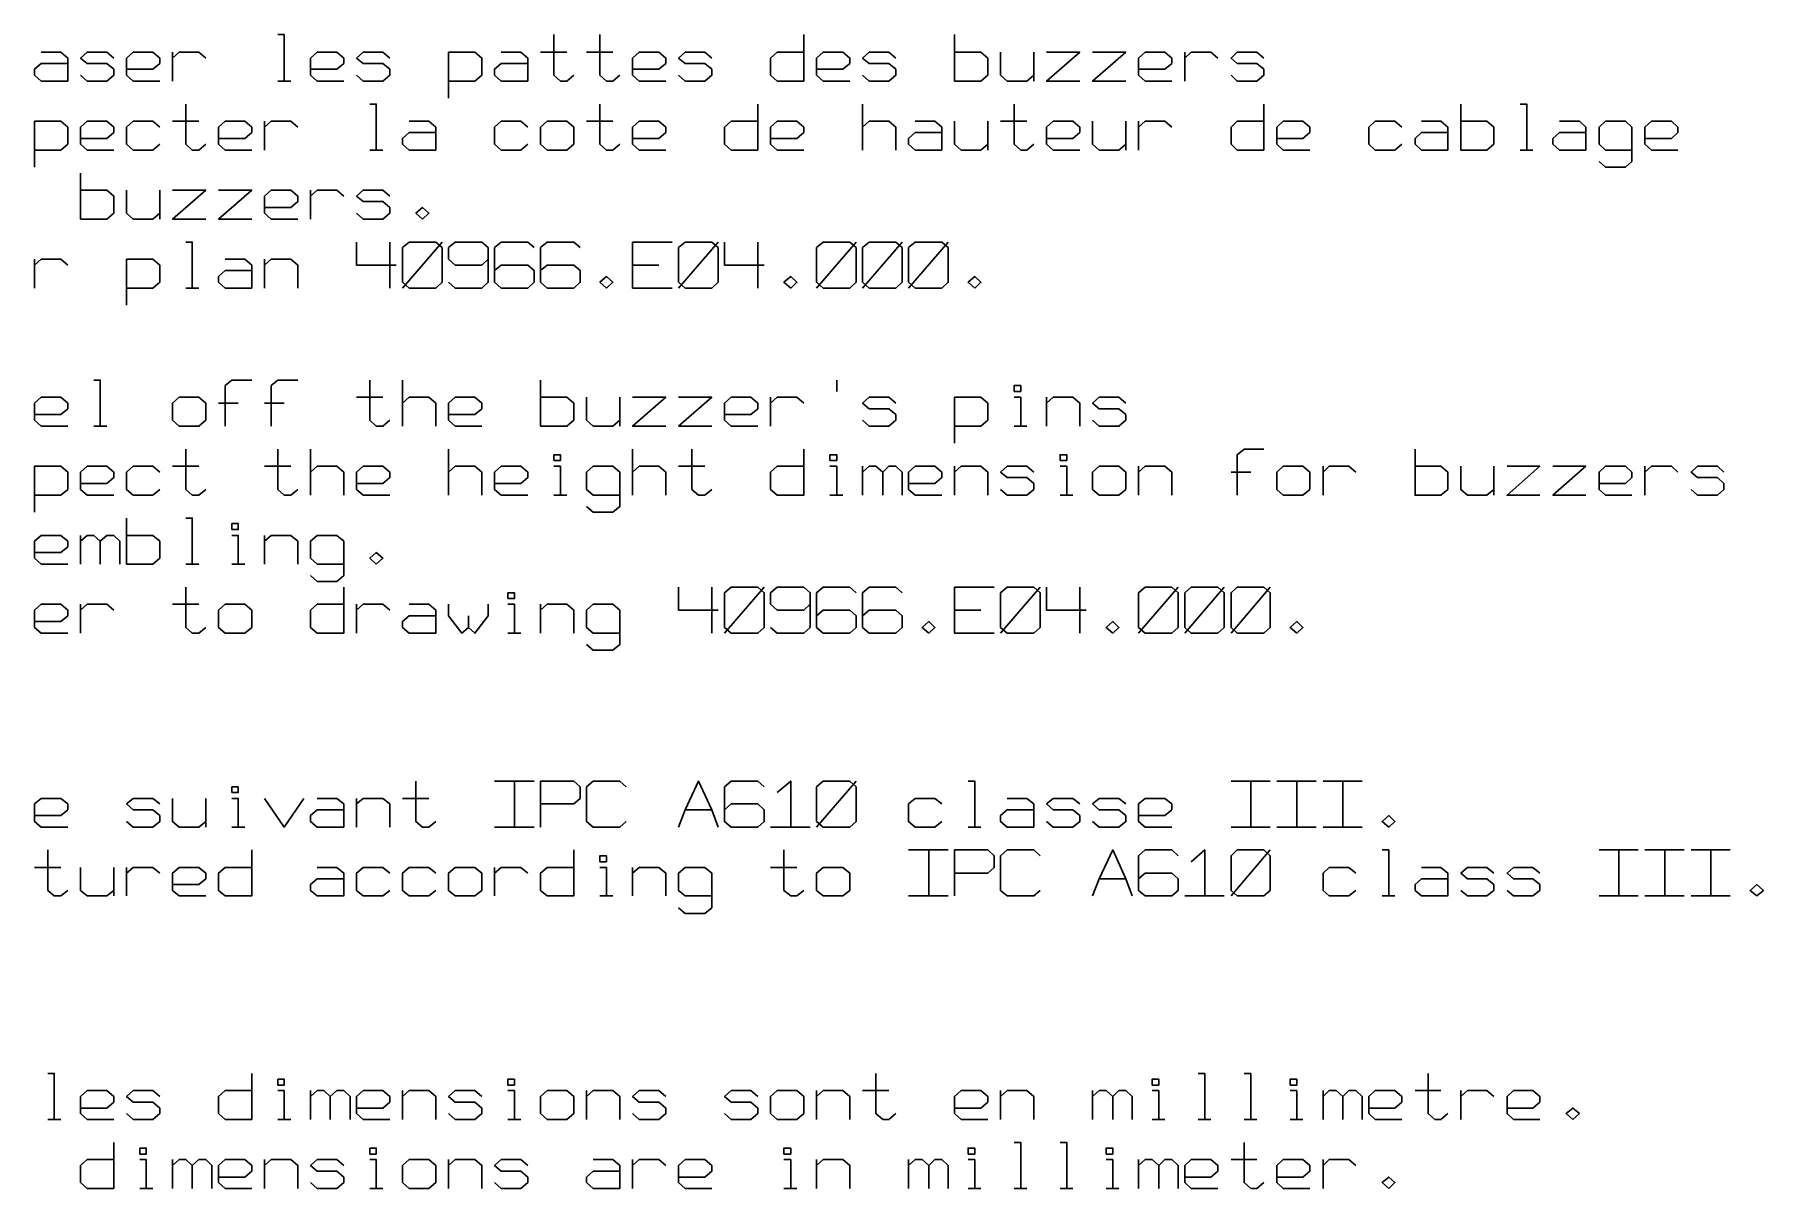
# Model space of a CAD drawing. Header units: millimetres. Extents: x 0 to 1189, y 35 to 806.
# Drawn here: x 776.3 to 879.7, y 454.4 to 523.4 of the extents above; entities that cross this region are included whole.
import ezdxf

# ---------------------------------------------------------------- set-up
doc = ezdxf.new("R2010")
doc.units = ezdxf.units.MM
doc.layers.add('Pen 1', color=7, linetype='Continuous')

msp = doc.modelspace()

# ---------------------------------------------------------------- linework, layer by layer
at = {"layer": 'Pen 1', "color": 7, "lineweight": 30}
for p, q in [((784.6, 520.6), (784.6, 522.33)), ((806.6, 522.33), (808.17, 522.33)), ((809.35, 522.33), (810.92, 522.33)), ((836.08, 520.6), (836.08, 522.33)), ((845.12, 520.6), (845.12, 522.33)), ((790.9, 520.6), (791.67, 520.6)), ((825.85, 516.47), (825.85, 519.22)), ((784.6, 518.2), (786.17, 518.2)), ((790.1, 516.47), (790.1, 518.2)), ((809.35, 518.2), (810.92, 518.2)), ((833.33, 516.47), (833.33, 518.2)), ((834.1, 518.2), (835.67, 518.2)), ((841.58, 516.47), (841.58, 518.2)), ((842.35, 516.47), (842.35, 518.2)), ((796.4, 516.47), (797.17, 516.47)), ((865.15, 516.47), (865.92, 516.47)), ((783.83, 512.35), (783.83, 514.08)), ((792.85, 512.35), (792.85, 514.08)), ((797.58, 510.98), (797.58, 508.23)), ((798.35, 508.23), (800.72, 510.98)), ((814.85, 508.23), (817.22, 510.98)), ((819.58, 510.98), (819.58, 508.23)), ((823.1, 508.23), (825.47, 510.98)), ((825.85, 508.23), (828.22, 510.98)), ((828.6, 508.23), (830.97, 510.98)), ((776.35, 508.23), (776.35, 509.95)), ((790.1, 508.23), (790.1, 509.95)), ((812.1, 509.6), (813.67, 509.6)), ((785.4, 508.23), (786.17, 508.23)), ((798.35, 499.98), (798.35, 502.73)), ((824.3, 502.73), (824.3, 502.05)), ((787.35, 501.35), (788.53, 501.35)), ((790.1, 501.35), (791.28, 501.35)), ((795.6, 501.7), (797.17, 501.7)), ((811.33, 499.98), (811.33, 501.7)), ((820.35, 499.98), (820.35, 501.7)), ((836.85, 499.98), (836.85, 501.7)), ((779.9, 499.98), (780.67, 499.98)), ((834.9, 499.98), (835.67, 499.98)), ((792.85, 495.85), (792.85, 498.6)), ((801.1, 495.85), (801.1, 498.6)), ((812.1, 495.85), (812.1, 498.6)), ((784.6, 497.58), (786.17, 497.58)), ((790.1, 497.58), (791.67, 497.58)), ((814.85, 497.58), (816.42, 497.58)), ((825.85, 495.85), (825.85, 497.58)), ((831.35, 495.85), (831.35, 497.58)), ((842.35, 495.85), (842.35, 497.58)), ((847.88, 497.23), (849.05, 497.23)), ((853.38, 495.85), (853.38, 497.58)), ((863.58, 495.85), (863.58, 497.58)), ((872.62, 495.85), (872.62, 497.58)), ((807.4, 495.85), (808.17, 495.85)), ((823.9, 495.85), (824.67, 495.85)), ((837.65, 495.85), (838.42, 495.85)), ((779.1, 491.73), (779.1, 493.45)), ((790.1, 491.73), (790.1, 493.45)), ((785.4, 491.73), (786.17, 491.73)), ((788.15, 491.73), (788.92, 491.73)), ((816.83, 490.35), (816.83, 487.6)), ((817.6, 487.6), (819.97, 490.35)), ((834.1, 487.6), (836.47, 490.35)), ((838.83, 490.35), (838.83, 487.6)), ((842.35, 487.6), (844.72, 490.35)), ((845.12, 487.6), (847.47, 490.35)), ((847.88, 487.6), (850.22, 490.35)), ((779.1, 487.6), (779.1, 489.33)), ((784.6, 489.33), (786.17, 489.33)), ((795.6, 487.6), (795.6, 489.33)), ((806.6, 487.6), (806.6, 489.33)), ((831.35, 488.98), (832.92, 488.98)), ((802.28, 487.95), (802.28, 488.65)), ((804.65, 487.6), (805.42, 487.6)), ((803.85, 478.77), (806.22, 478.77)), ((805.03, 478.77), (805.03, 476.02)), ((823.1, 476.02), (825.47, 478.77)), ((847.88, 478.77), (850.22, 478.77)), ((849.05, 478.77), (849.05, 476.02)), ((850.62, 478.77), (852.97, 478.77)), ((851.8, 478.77), (851.8, 476.02)), ((853.38, 478.77), (855.72, 478.77)), ((854.55, 478.77), (854.55, 476.02)), ((786.58, 476.02), (786.58, 477.73)), ((795.6, 476.02), (795.6, 477.73)), ((798.35, 477.73), (799.92, 477.73)), ((816.83, 477.05), (815.25, 477.05)), ((788.15, 476.02), (788.92, 476.02)), ((803.85, 476.02), (806.22, 476.02)), ((820.35, 476.02), (822.72, 476.02)), ((832.15, 476.02), (832.92, 476.02)), ((847.88, 476.02), (850.22, 476.02)), ((850.62, 476.02), (852.97, 476.02)), ((853.38, 476.02), (855.72, 476.02)), ((828.6, 474.65), (830.97, 474.65)), ((829.8, 474.65), (829.8, 471.9)), ((847.88, 471.9), (850.22, 474.65)), ((869.88, 474.65), (872.22, 474.65)), ((871.05, 474.65), (871.05, 471.9)), ((872.62, 474.65), (874.97, 474.65)), ((873.8, 474.65), (873.8, 471.9)), ((875.38, 474.65), (877.72, 474.65)), ((876.55, 474.65), (876.55, 471.9)), ((776.35, 473.6), (777.92, 473.6)), ((781.08, 471.9), (781.08, 473.6)), ((781.85, 471.9), (781.85, 473.6)), ((803.85, 471.9), (803.85, 473.6)), ((812.1, 471.9), (812.1, 473.6)), ((820.35, 473.6), (821.92, 473.6)), ((841.58, 472.92), (840, 472.92)), ((810.15, 471.9), (810.92, 471.9)), ((828.6, 471.9), (830.97, 471.9)), ((845.12, 471.9), (847.47, 471.9)), ((856.9, 471.9), (857.67, 471.9)), ((869.88, 471.9), (872.22, 471.9)), ((872.62, 471.9), (874.97, 471.9)), ((875.38, 471.9), (877.72, 471.9)), ((792.85, 458.55), (792.85, 460.27)), ((798.35, 458.55), (798.35, 460.27)), ((809.35, 458.55), (809.35, 460.27)), ((823.1, 458.55), (823.1, 460.27)), ((825.85, 460.27), (827.42, 460.27)), ((834.1, 458.55), (834.1, 460.27)), ((839.6, 458.55), (839.6, 460.27)), ((853.38, 458.55), (853.38, 460.27)), ((858.88, 460.27), (860.42, 460.27)), ((861.62, 458.55), (861.62, 460.27)), ((777.15, 458.55), (777.92, 458.55)), ((790.9, 458.55), (791.67, 458.55)), ((804.65, 458.55), (805.42, 458.55)), ((843.15, 458.55), (843.92, 458.55)), ((845.9, 458.55), (846.67, 458.55)), ((848.65, 458.55), (849.42, 458.55)), ((851.4, 458.55), (852.17, 458.55)), ((784.6, 454.42), (784.6, 456.15)), ((790.1, 454.42), (790.1, 456.15)), ((801.1, 454.42), (801.1, 456.15)), ((812.1, 454.42), (812.1, 456.15)), ((823.1, 454.42), (823.1, 456.15)), ((828.6, 454.42), (828.6, 456.15)), ((842.35, 454.42), (842.35, 456.15)), ((847.88, 456.15), (849.42, 456.15)), ((853.38, 454.42), (853.38, 456.15)), ((782.65, 454.42), (783.42, 454.42)), ((796.4, 454.42), (797.17, 454.42)), ((821.15, 454.42), (821.92, 454.42)), ((832.15, 454.42), (832.92, 454.42)), ((834.9, 454.42), (835.67, 454.42)), ((837.65, 454.42), (838.42, 454.42)), ((840.4, 454.42), (841.17, 454.42))]:
    msp.add_line(p, q, dxfattribs=at)
for points in [[(791.28, 520.6), (791.28, 523.38), (790.9, 523.38)], [(808.58, 520.95), (808.17, 520.6), (807.78, 520.6), (807.4, 520.95), (807.4, 523.38)], [(811.33, 520.95), (810.92, 520.6), (810.53, 520.6), (810.15, 520.95), (810.15, 523.38)], [(822.33, 522.33), (820.75, 522.33), (820.35, 521.97), (820.35, 520.95), (820.75, 520.6), (822.33, 520.6), (822.33, 523.38)], [(831.35, 522.33), (832.92, 522.33), (833.33, 521.97), (833.33, 520.95), (832.92, 520.6), (831.35, 520.6), (831.35, 523.38)], [(776.75, 522.33), (777.92, 522.33), (778.33, 521.97), (778.33, 520.6), (776.75, 520.6), (776.35, 520.95), (776.35, 521.3), (776.75, 521.65), (778.33, 521.65)], [(779.1, 520.95), (779.5, 520.6), (780.67, 520.6), (781.08, 520.95), (781.08, 521.3), (780.67, 521.65), (779.5, 521.65), (779.1, 521.97), (779.5, 522.33), (780.67, 522.33), (781.08, 521.97)], [(781.85, 521.3), (783.42, 521.3), (783.83, 521.65), (783.83, 521.97), (783.42, 522.33), (782.25, 522.33), (781.85, 521.97), (781.85, 520.95), (782.25, 520.6), (783.83, 520.6)], [(784.6, 521.97), (785, 522.33), (786.17, 522.33), (786.58, 521.97)], [(792.85, 521.3), (794.42, 521.3), (794.83, 521.65), (794.83, 521.97), (794.42, 522.33), (793.25, 522.33), (792.85, 521.97), (792.85, 520.95), (793.25, 520.6), (794.83, 520.6)], [(795.6, 520.95), (796, 520.6), (797.17, 520.6), (797.58, 520.95), (797.58, 521.3), (797.17, 521.65), (796, 521.65), (795.6, 521.97), (796, 522.33), (797.17, 522.33), (797.58, 521.97)], [(801.1, 519.58), (801.1, 522.33), (802.67, 522.33), (803.08, 521.97), (803.08, 520.95), (802.67, 520.6), (801.1, 520.6)], [(804.25, 522.33), (805.42, 522.33), (805.83, 521.97), (805.83, 520.6), (804.25, 520.6), (803.85, 520.95), (803.85, 521.3), (804.25, 521.65), (805.83, 521.65)], [(812.1, 521.3), (813.67, 521.3), (814.08, 521.65), (814.08, 521.97), (813.67, 522.33), (812.5, 522.33), (812.1, 521.97), (812.1, 520.95), (812.5, 520.6), (814.08, 520.6)], [(814.85, 520.95), (815.25, 520.6), (816.42, 520.6), (816.83, 520.95), (816.83, 521.3), (816.42, 521.65), (815.25, 521.65), (814.85, 521.97), (815.25, 522.33), (816.42, 522.33), (816.83, 521.97)], [(823.1, 521.3), (824.67, 521.3), (825.08, 521.65), (825.08, 521.97), (824.67, 522.33), (823.5, 522.33), (823.1, 521.97), (823.1, 520.95), (823.5, 520.6), (825.08, 520.6)], [(825.85, 520.95), (826.25, 520.6), (827.42, 520.6), (827.83, 520.95), (827.83, 521.3), (827.42, 521.65), (826.25, 521.65), (825.85, 521.97), (826.25, 522.33), (827.42, 522.33), (827.83, 521.97)], [(834.1, 522.33), (834.1, 520.95), (834.5, 520.6), (835.67, 520.6), (836.08, 520.95)], [(836.85, 522.33), (838.83, 522.33), (836.85, 520.6), (838.83, 520.6)], [(839.6, 522.33), (841.58, 522.33), (839.6, 520.6), (841.58, 520.6)], [(842.35, 521.3), (843.92, 521.3), (844.33, 521.65), (844.33, 521.97), (843.92, 522.33), (842.75, 522.33), (842.35, 521.97), (842.35, 520.95), (842.75, 520.6), (844.33, 520.6)], [(845.12, 521.97), (845.5, 522.33), (846.67, 522.33), (847.08, 521.97)], [(847.88, 520.95), (848.25, 520.6), (849.42, 520.6), (849.83, 520.95), (849.83, 521.3), (849.42, 521.65), (848.25, 521.65), (847.88, 521.97), (848.25, 522.33), (849.42, 522.33), (849.83, 521.97)], [(786.58, 516.83), (786.17, 516.47), (785.78, 516.47), (785.4, 516.83), (785.4, 519.22)], [(796.78, 516.47), (796.78, 519.22), (796.4, 519.22)], [(811.33, 516.83), (810.92, 516.47), (810.53, 516.47), (810.15, 516.83), (810.15, 519.22)], [(819.58, 518.2), (818, 518.2), (817.6, 517.85), (817.6, 516.83), (818, 516.47), (819.58, 516.47), (819.58, 519.22)], [(836.08, 516.83), (835.67, 516.47), (835.3, 516.47), (834.9, 516.83), (834.9, 519.22)], [(849.83, 518.2), (848.25, 518.2), (847.88, 517.85), (847.88, 516.83), (848.25, 516.47), (849.83, 516.47), (849.83, 519.22)], [(861.62, 518.2), (863.17, 518.2), (863.58, 517.85), (863.58, 516.83), (863.17, 516.47), (861.62, 516.47), (861.62, 519.22)], [(865.55, 516.47), (865.55, 519.22), (865.15, 519.22)], [(776.35, 515.45), (776.35, 518.2), (777.92, 518.2), (778.33, 517.85), (778.33, 516.83), (777.92, 516.47), (776.35, 516.47)], [(779.1, 517.17), (780.67, 517.17), (781.08, 517.53), (781.08, 517.85), (780.67, 518.2), (779.5, 518.2), (779.1, 517.85), (779.1, 516.83), (779.5, 516.47), (781.08, 516.47)], [(783.83, 516.83), (783.42, 516.47), (782.25, 516.47), (781.85, 516.83), (781.85, 517.85), (782.25, 518.2), (783.42, 518.2), (783.83, 517.85)], [(787.35, 517.17), (788.92, 517.17), (789.33, 517.53), (789.33, 517.85), (788.92, 518.2), (787.75, 518.2), (787.35, 517.85), (787.35, 516.83), (787.75, 516.47), (789.33, 516.47)], [(790.1, 517.85), (790.5, 518.2), (791.67, 518.2), (792.08, 517.85)], [(798.75, 518.2), (799.92, 518.2), (800.33, 517.85), (800.33, 516.47), (798.75, 516.47), (798.35, 516.83), (798.35, 517.17), (798.75, 517.53), (800.33, 517.53)], [(805.83, 516.83), (805.42, 516.47), (804.25, 516.47), (803.85, 516.83), (803.85, 517.85), (804.25, 518.2), (805.42, 518.2), (805.83, 517.85)], [(806.6, 516.83), (806.6, 517.85), (807, 518.2), (808.17, 518.2), (808.58, 517.85), (808.58, 516.83), (808.17, 516.47), (807, 516.47), (806.6, 516.83)], [(812.1, 517.17), (813.67, 517.17), (814.08, 517.53), (814.08, 517.85), (813.67, 518.2), (812.5, 518.2), (812.1, 517.85), (812.1, 516.83), (812.5, 516.47), (814.08, 516.47)], [(820.35, 517.17), (821.92, 517.17), (822.33, 517.53), (822.33, 517.85), (821.92, 518.2), (820.75, 518.2), (820.35, 517.85), (820.35, 516.83), (820.75, 516.47), (822.33, 516.47)], [(825.85, 517.85), (826.25, 518.2), (827.42, 518.2), (827.83, 517.85), (827.83, 516.47)], [(829, 518.2), (830.17, 518.2), (830.58, 517.85), (830.58, 516.47), (829, 516.47), (828.6, 516.83), (828.6, 517.17), (829, 517.53), (830.58, 517.53)], [(831.35, 518.2), (831.35, 516.83), (831.75, 516.47), (832.92, 516.47), (833.33, 516.83)], [(836.85, 517.17), (838.42, 517.17), (838.83, 517.53), (838.83, 517.85), (838.42, 518.2), (837.25, 518.2), (836.85, 517.85), (836.85, 516.83), (837.25, 516.47), (838.83, 516.47)], [(839.6, 518.2), (839.6, 516.83), (840, 516.47), (841.17, 516.47), (841.58, 516.83)], [(842.35, 517.85), (842.75, 518.2), (843.92, 518.2), (844.33, 517.85)], [(850.62, 517.17), (852.17, 517.17), (852.58, 517.53), (852.58, 517.85), (852.17, 518.2), (851, 518.2), (850.62, 517.85), (850.62, 516.83), (851, 516.47), (852.58, 516.47)], [(858.08, 516.83), (857.67, 516.47), (856.5, 516.47), (856.12, 516.83), (856.12, 517.85), (856.5, 518.2), (857.67, 518.2), (858.08, 517.85)], [(859.25, 518.2), (860.42, 518.2), (860.83, 517.85), (860.83, 516.47), (859.25, 516.47), (858.88, 516.83), (858.88, 517.17), (859.25, 517.53), (860.83, 517.53)], [(867.5, 518.2), (868.7, 518.2), (869.08, 517.85), (869.08, 516.47), (867.5, 516.47), (867.12, 516.83), (867.12, 517.17), (867.5, 517.53), (869.08, 517.53)], [(869.88, 515.8), (870.25, 515.45), (871.45, 515.45), (871.83, 515.8), (871.83, 517.85), (871.45, 518.2), (870.25, 518.2), (869.88, 517.85), (869.88, 516.83), (870.25, 516.47), (871.83, 516.47)], [(872.62, 517.17), (874.2, 517.17), (874.58, 517.53), (874.58, 517.85), (874.2, 518.2), (873, 518.2), (872.62, 517.85), (872.62, 516.83), (873, 516.47), (874.58, 516.47)], [(779.1, 514.08), (780.67, 514.08), (781.08, 513.72), (781.08, 512.7), (780.67, 512.35), (779.1, 512.35), (779.1, 515.1)], [(781.85, 514.08), (781.85, 512.7), (782.25, 512.35), (783.42, 512.35), (783.83, 512.7)], [(784.6, 514.08), (786.58, 514.08), (784.6, 512.35), (786.58, 512.35)], [(787.35, 514.08), (789.33, 514.08), (787.35, 512.35), (789.33, 512.35)], [(790.1, 513.05), (791.67, 513.05), (792.08, 513.4), (792.08, 513.72), (791.67, 514.08), (790.5, 514.08), (790.1, 513.72), (790.1, 512.7), (790.5, 512.35), (792.08, 512.35)], [(792.85, 513.72), (793.25, 514.08), (794.42, 514.08), (794.83, 513.72)], [(795.6, 512.7), (796, 512.35), (797.17, 512.35), (797.58, 512.7), (797.58, 513.05), (797.17, 513.4), (796, 513.4), (795.6, 513.72), (796, 514.08), (797.17, 514.08), (797.58, 513.72)], [(799.53, 512.35), (799.15, 512.7), (799.53, 513.05), (799.92, 512.7), (799.53, 512.35)], [(785.78, 508.23), (785.78, 510.98), (785.4, 510.98)], [(795.6, 510.98), (795.6, 509.6), (797.97, 509.6)], [(798.35, 508.58), (798.35, 510.65), (798.75, 510.98), (800.33, 510.98), (800.72, 510.65), (800.72, 508.58), (800.33, 508.23), (798.75, 508.23), (798.35, 508.58)], [(801.1, 508.58), (801.5, 508.23), (803.08, 508.23), (803.47, 508.58), (803.47, 510.65), (803.08, 510.98), (801.5, 510.98), (801.1, 510.65), (801.1, 509.95), (801.5, 509.6), (803.08, 509.6), (803.47, 509.95)], [(806.22, 510.65), (805.83, 510.98), (804.25, 510.98), (803.85, 510.65), (803.85, 508.58), (804.25, 508.23), (805.83, 508.23), (806.22, 508.58), (806.22, 509.27), (805.83, 509.6), (804.25, 509.6), (803.85, 509.27)], [(808.97, 510.65), (808.58, 510.98), (807, 510.98), (806.6, 510.65), (806.6, 508.58), (807, 508.23), (808.58, 508.23), (808.97, 508.58), (808.97, 509.27), (808.58, 509.6), (807, 509.6), (806.6, 509.27)], [(814.47, 508.23), (812.1, 508.23), (812.1, 510.98), (814.47, 510.98)], [(814.85, 508.58), (814.85, 510.65), (815.25, 510.98), (816.83, 510.98), (817.22, 510.65), (817.22, 508.58), (816.83, 508.23), (815.25, 508.23), (814.85, 508.58)], [(817.6, 510.98), (817.6, 509.6), (819.97, 509.6)], [(823.1, 508.58), (823.1, 510.65), (823.5, 510.98), (825.08, 510.98), (825.47, 510.65), (825.47, 508.58), (825.08, 508.23), (823.5, 508.23), (823.1, 508.58)], [(825.85, 508.58), (825.85, 510.65), (826.25, 510.98), (827.83, 510.98), (828.22, 510.65), (828.22, 508.58), (827.83, 508.23), (826.25, 508.23), (825.85, 508.58)], [(828.6, 508.58), (828.6, 510.65), (829, 510.98), (830.58, 510.98), (830.97, 510.65), (830.97, 508.58), (830.58, 508.23), (829, 508.23), (828.6, 508.58)], [(776.35, 509.6), (776.75, 509.95), (777.92, 509.95), (778.33, 509.6)], [(781.85, 507.2), (781.85, 509.95), (783.42, 509.95), (783.83, 509.6), (783.83, 508.58), (783.42, 508.23), (781.85, 508.23)], [(787.75, 509.95), (788.92, 509.95), (789.33, 509.6), (789.33, 508.23), (787.75, 508.23), (787.35, 508.58), (787.35, 508.92), (787.75, 509.27), (789.33, 509.27)], [(790.1, 509.6), (790.5, 509.95), (791.67, 509.95), (792.08, 509.6), (792.08, 508.23)], [(810.53, 508.23), (810.15, 508.58), (810.53, 508.92), (810.92, 508.58), (810.53, 508.23)], [(821.55, 508.23), (821.15, 508.58), (821.55, 508.92), (821.92, 508.58), (821.55, 508.23)], [(832.55, 508.23), (832.15, 508.58), (832.55, 508.92), (832.92, 508.58), (832.55, 508.23)], [(780.28, 499.98), (780.28, 502.73), (779.9, 502.73)], [(787.75, 499.98), (787.75, 502.4), (788.15, 502.73), (789.33, 502.73)], [(790.5, 499.98), (790.5, 502.4), (790.9, 502.73), (792.08, 502.73)], [(797.58, 500.33), (797.17, 499.98), (796.78, 499.98), (796.4, 500.33), (796.4, 502.73)], [(806.6, 501.7), (808.17, 501.7), (808.58, 501.35), (808.58, 500.33), (808.17, 499.98), (806.6, 499.98), (806.6, 502.73)], [(834.9, 502.05), (834.9, 502.4), (835.3, 502.4), (835.3, 502.05), (834.9, 502.05)], [(776.35, 500.67), (777.92, 500.67), (778.33, 501.02), (778.33, 501.35), (777.92, 501.7), (776.75, 501.7), (776.35, 501.35), (776.35, 500.33), (776.75, 499.98), (778.33, 499.98)], [(784.6, 500.33), (784.6, 501.35), (785, 501.7), (786.17, 501.7), (786.58, 501.35), (786.58, 500.33), (786.17, 499.98), (785, 499.98), (784.6, 500.33)], [(798.35, 501.35), (798.75, 501.7), (799.92, 501.7), (800.33, 501.35), (800.33, 499.98)], [(801.1, 500.67), (802.67, 500.67), (803.08, 501.02), (803.08, 501.35), (802.67, 501.7), (801.5, 501.7), (801.1, 501.35), (801.1, 500.33), (801.5, 499.98), (803.08, 499.98)], [(809.35, 501.7), (809.35, 500.33), (809.75, 499.98), (810.92, 499.98), (811.33, 500.33)], [(812.1, 501.7), (814.08, 501.7), (812.1, 499.98), (814.08, 499.98)], [(814.85, 501.7), (816.83, 501.7), (814.85, 499.98), (816.83, 499.98)], [(817.6, 500.67), (819.17, 500.67), (819.58, 501.02), (819.58, 501.35), (819.17, 501.7), (818, 501.7), (817.6, 501.35), (817.6, 500.33), (818, 499.98), (819.58, 499.98)], [(820.35, 501.35), (820.75, 501.7), (821.92, 501.7), (822.33, 501.35)], [(825.85, 500.33), (826.25, 499.98), (827.42, 499.98), (827.83, 500.33), (827.83, 500.67), (827.42, 501.02), (826.25, 501.02), (825.85, 501.35), (826.25, 501.7), (827.42, 501.7), (827.83, 501.35)], [(831.35, 498.95), (831.35, 501.7), (832.92, 501.7), (833.33, 501.35), (833.33, 500.33), (832.92, 499.98), (831.35, 499.98)], [(835.3, 499.98), (835.3, 501.7), (834.9, 501.7)], [(836.85, 501.35), (837.25, 501.7), (838.42, 501.7), (838.83, 501.35), (838.83, 499.98)], [(839.6, 500.33), (840, 499.98), (841.17, 499.98), (841.58, 500.33), (841.58, 500.67), (841.17, 501.02), (840, 501.02), (839.6, 501.35), (840, 501.7), (841.17, 501.7), (841.58, 501.35)], [(786.58, 496.2), (786.17, 495.85), (785.78, 495.85), (785.4, 496.2), (785.4, 498.6)], [(792.08, 496.2), (791.67, 495.85), (791.28, 495.85), (790.9, 496.2), (790.9, 498.6)], [(807.4, 497.92), (807.4, 498.27), (807.78, 498.27), (807.78, 497.92), (807.4, 497.92)], [(816.83, 496.2), (816.42, 495.85), (816.03, 495.85), (815.65, 496.2), (815.65, 498.6)], [(822.33, 497.58), (820.75, 497.58), (820.35, 497.23), (820.35, 496.2), (820.75, 495.85), (822.33, 495.85), (822.33, 498.6)], [(823.9, 497.92), (823.9, 498.27), (824.3, 498.27), (824.3, 497.92), (823.9, 497.92)], [(837.65, 497.92), (837.65, 498.27), (838.05, 498.27), (838.05, 497.92), (837.65, 497.92)], [(848.25, 495.85), (848.25, 498.27), (848.65, 498.6), (849.83, 498.6)], [(858.88, 497.58), (860.42, 497.58), (860.83, 497.23), (860.83, 496.2), (860.42, 495.85), (858.88, 495.85), (858.88, 498.6)], [(776.35, 494.83), (776.35, 497.58), (777.92, 497.58), (778.33, 497.23), (778.33, 496.2), (777.92, 495.85), (776.35, 495.85)], [(779.1, 496.55), (780.67, 496.55), (781.08, 496.9), (781.08, 497.23), (780.67, 497.58), (779.5, 497.58), (779.1, 497.23), (779.1, 496.2), (779.5, 495.85), (781.08, 495.85)], [(783.83, 496.2), (783.42, 495.85), (782.25, 495.85), (781.85, 496.2), (781.85, 497.23), (782.25, 497.58), (783.42, 497.58), (783.83, 497.23)], [(792.85, 497.23), (793.25, 497.58), (794.42, 497.58), (794.83, 497.23), (794.83, 495.85)], [(795.6, 496.55), (797.17, 496.55), (797.58, 496.9), (797.58, 497.23), (797.17, 497.58), (796, 497.58), (795.6, 497.23), (795.6, 496.2), (796, 495.85), (797.58, 495.85)], [(801.1, 497.23), (801.5, 497.58), (802.67, 497.58), (803.08, 497.23), (803.08, 495.85)], [(803.85, 496.55), (805.42, 496.55), (805.83, 496.9), (805.83, 497.23), (805.42, 497.58), (804.25, 497.58), (803.85, 497.23), (803.85, 496.2), (804.25, 495.85), (805.83, 495.85)], [(807.78, 495.85), (807.78, 497.58), (807.4, 497.58)], [(809.35, 495.17), (809.75, 494.83), (810.92, 494.83), (811.33, 495.17), (811.33, 497.23), (810.92, 497.58), (809.75, 497.58), (809.35, 497.23), (809.35, 496.2), (809.75, 495.85), (811.33, 495.85)], [(812.1, 497.23), (812.5, 497.58), (813.67, 497.58), (814.08, 497.23), (814.08, 495.85)], [(824.3, 495.85), (824.3, 497.58), (823.9, 497.58)], [(825.85, 497.23), (826.25, 497.58), (826.65, 497.58), (827.05, 497.23), (827.05, 495.85)], [(827.05, 497.23), (827.42, 497.58), (827.83, 497.58), (828.22, 497.23), (828.22, 495.85)], [(828.6, 496.55), (830.17, 496.55), (830.58, 496.9), (830.58, 497.23), (830.17, 497.58), (829, 497.58), (828.6, 497.23), (828.6, 496.2), (829, 495.85), (830.58, 495.85)], [(831.35, 497.23), (831.75, 497.58), (832.92, 497.58), (833.33, 497.23), (833.33, 495.85)], [(834.1, 496.2), (834.5, 495.85), (835.67, 495.85), (836.08, 496.2), (836.08, 496.55), (835.67, 496.9), (834.5, 496.9), (834.1, 497.23), (834.5, 497.58), (835.67, 497.58), (836.08, 497.23)], [(838.05, 495.85), (838.05, 497.58), (837.65, 497.58)], [(839.6, 496.2), (839.6, 497.23), (840, 497.58), (841.17, 497.58), (841.58, 497.23), (841.58, 496.2), (841.17, 495.85), (840, 495.85), (839.6, 496.2)], [(842.35, 497.23), (842.75, 497.58), (843.92, 497.58), (844.33, 497.23), (844.33, 495.85)], [(850.62, 496.2), (850.62, 497.23), (851, 497.58), (852.17, 497.58), (852.58, 497.23), (852.58, 496.2), (852.17, 495.85), (851, 495.85), (850.62, 496.2)], [(853.38, 497.23), (853.75, 497.58), (854.92, 497.58), (855.33, 497.23)], [(861.62, 497.58), (861.62, 496.2), (862, 495.85), (863.17, 495.85), (863.58, 496.2)], [(864.38, 497.58), (866.33, 497.58), (864.38, 495.85), (866.33, 495.85)], [(867.12, 497.58), (869.08, 497.58), (867.12, 495.85), (869.08, 495.85)], [(869.88, 496.55), (871.45, 496.55), (871.83, 496.9), (871.83, 497.23), (871.45, 497.58), (870.25, 497.58), (869.88, 497.23), (869.88, 496.2), (870.25, 495.85), (871.83, 495.85)], [(872.62, 497.23), (873, 497.58), (874.2, 497.58), (874.58, 497.23)], [(875.38, 496.2), (875.75, 495.85), (876.95, 495.85), (877.33, 496.2), (877.33, 496.55), (876.95, 496.9), (875.75, 496.9), (875.38, 497.23), (875.75, 497.58), (876.95, 497.58), (877.33, 497.23)], [(781.85, 493.45), (783.42, 493.45), (783.83, 493.1), (783.83, 492.08), (783.42, 491.73), (781.85, 491.73), (781.85, 494.48)], [(785.78, 491.73), (785.78, 494.48), (785.4, 494.48)], [(788.15, 493.8), (788.15, 494.15), (788.53, 494.15), (788.53, 493.8), (788.15, 493.8)], [(776.35, 492.42), (777.92, 492.42), (778.33, 492.77), (778.33, 493.1), (777.92, 493.45), (776.75, 493.45), (776.35, 493.1), (776.35, 492.08), (776.75, 491.73), (778.33, 491.73)], [(779.1, 493.1), (779.5, 493.45), (779.9, 493.45), (780.28, 493.1), (780.28, 491.73)], [(780.28, 493.1), (780.67, 493.45), (781.08, 493.45), (781.45, 493.1), (781.45, 491.73)], [(788.53, 491.73), (788.53, 493.45), (788.15, 493.45)], [(790.1, 493.1), (790.5, 493.45), (791.67, 493.45), (792.08, 493.1), (792.08, 491.73)], [(792.85, 491.05), (793.25, 490.7), (794.42, 490.7), (794.83, 491.05), (794.83, 493.1), (794.42, 493.45), (793.25, 493.45), (792.85, 493.1), (792.85, 492.08), (793.25, 491.73), (794.83, 491.73)], [(796.78, 491.73), (796.4, 492.08), (796.78, 492.42), (797.17, 492.08), (796.78, 491.73)], [(786.58, 487.95), (786.17, 487.6), (785.78, 487.6), (785.4, 487.95), (785.4, 490.35)], [(794.83, 489.33), (793.25, 489.33), (792.85, 488.98), (792.85, 487.95), (793.25, 487.6), (794.83, 487.6), (794.83, 490.35)], [(804.65, 489.67), (804.65, 490.02), (805.03, 490.02), (805.03, 489.67), (804.65, 489.67)], [(814.85, 490.35), (814.85, 488.98), (817.22, 488.98)], [(817.6, 487.95), (817.6, 490.02), (818, 490.35), (819.58, 490.35), (819.97, 490.02), (819.97, 487.95), (819.58, 487.6), (818, 487.6), (817.6, 487.95)], [(820.35, 487.95), (820.75, 487.6), (822.33, 487.6), (822.72, 487.95), (822.72, 490.02), (822.33, 490.35), (820.75, 490.35), (820.35, 490.02), (820.35, 489.33), (820.75, 488.98), (822.33, 488.98), (822.72, 489.33)], [(825.47, 490.02), (825.08, 490.35), (823.5, 490.35), (823.1, 490.02), (823.1, 487.95), (823.5, 487.6), (825.08, 487.6), (825.47, 487.95), (825.47, 488.65), (825.08, 488.98), (823.5, 488.98), (823.1, 488.65)], [(828.22, 490.02), (827.83, 490.35), (826.25, 490.35), (825.85, 490.02), (825.85, 487.95), (826.25, 487.6), (827.83, 487.6), (828.22, 487.95), (828.22, 488.65), (827.83, 488.98), (826.25, 488.98), (825.85, 488.65)], [(833.72, 487.6), (831.35, 487.6), (831.35, 490.35), (833.72, 490.35)], [(834.1, 487.95), (834.1, 490.02), (834.5, 490.35), (836.08, 490.35), (836.47, 490.02), (836.47, 487.95), (836.08, 487.6), (834.5, 487.6), (834.1, 487.95)], [(836.85, 490.35), (836.85, 488.98), (839.22, 488.98)], [(842.35, 487.95), (842.35, 490.02), (842.75, 490.35), (844.33, 490.35), (844.72, 490.02), (844.72, 487.95), (844.33, 487.6), (842.75, 487.6), (842.35, 487.95)], [(845.12, 487.95), (845.12, 490.02), (845.5, 490.35), (847.08, 490.35), (847.47, 490.02), (847.47, 487.95), (847.08, 487.6), (845.5, 487.6), (845.12, 487.95)], [(847.88, 487.95), (847.88, 490.02), (848.25, 490.35), (849.83, 490.35), (850.22, 490.02), (850.22, 487.95), (849.83, 487.6), (848.25, 487.6), (847.88, 487.95)], [(776.35, 488.3), (777.92, 488.3), (778.33, 488.65), (778.33, 488.98), (777.92, 489.33), (776.75, 489.33), (776.35, 488.98), (776.35, 487.95), (776.75, 487.6), (778.33, 487.6)], [(779.1, 488.98), (779.5, 489.33), (780.67, 489.33), (781.08, 488.98)], [(787.35, 487.95), (787.35, 488.98), (787.75, 489.33), (788.92, 489.33), (789.33, 488.98), (789.33, 487.95), (788.92, 487.6), (787.75, 487.6), (787.35, 487.95)], [(795.6, 488.98), (796, 489.33), (797.17, 489.33), (797.58, 488.98)], [(798.75, 489.33), (799.92, 489.33), (800.33, 488.98), (800.33, 487.6), (798.75, 487.6), (798.35, 487.95), (798.35, 488.3), (798.75, 488.65), (800.33, 488.65)], [(801.1, 489.33), (801.1, 488.65), (801.9, 487.6), (802.28, 487.95), (802.67, 487.6), (803.47, 488.65), (803.47, 489.33)], [(805.03, 487.6), (805.03, 489.33), (804.65, 489.33)], [(806.6, 488.98), (807, 489.33), (808.17, 489.33), (808.58, 488.98), (808.58, 487.6)], [(809.35, 486.92), (809.75, 486.58), (810.92, 486.58), (811.33, 486.92), (811.33, 488.98), (810.92, 489.33), (809.75, 489.33), (809.35, 488.98), (809.35, 487.95), (809.75, 487.6), (811.33, 487.6)], [(829.8, 487.6), (829.4, 487.95), (829.8, 488.3), (830.17, 487.95), (829.8, 487.6)], [(840.8, 487.6), (840.4, 487.95), (840.8, 488.3), (841.17, 487.95), (840.8, 487.6)], [(851.8, 487.6), (851.4, 487.95), (851.8, 488.3), (852.17, 487.95), (851.8, 487.6)], [(800.33, 476.35), (799.92, 476.02), (799.53, 476.02), (799.15, 476.35), (799.15, 478.77)], [(806.6, 476.02), (806.6, 478.77), (808.58, 478.77), (808.97, 478.42), (808.97, 477.73), (808.58, 477.4), (806.6, 477.4)], [(811.72, 476.35), (811.33, 476.02), (809.75, 476.02), (809.35, 476.35), (809.35, 478.42), (809.75, 478.77), (811.33, 478.77), (811.72, 478.42)], [(814.85, 476.02), (815.25, 477.05), (816.03, 478.77), (816.83, 477.05), (817.22, 476.02)], [(819.97, 478.42), (819.58, 478.77), (818, 478.77), (817.6, 478.42), (817.6, 476.35), (818, 476.02), (819.58, 476.02), (819.97, 476.35), (819.97, 477.05), (819.58, 477.4), (818, 477.4), (817.6, 477.05)], [(821.55, 476.02), (821.55, 478.77), (820.75, 478.08)], [(823.1, 476.35), (823.1, 478.42), (823.5, 478.77), (825.08, 478.77), (825.47, 478.42), (825.47, 476.35), (825.08, 476.02), (823.5, 476.02), (823.1, 476.35)], [(832.55, 476.02), (832.55, 478.77), (832.15, 478.77)], [(776.35, 476.7), (777.92, 476.7), (778.33, 477.05), (778.33, 477.4), (777.92, 477.73), (776.75, 477.73), (776.35, 477.4), (776.35, 476.35), (776.75, 476.02), (778.33, 476.02)], [(781.85, 476.35), (782.25, 476.02), (783.42, 476.02), (783.83, 476.35), (783.83, 476.7), (783.42, 477.05), (782.25, 477.05), (781.85, 477.4), (782.25, 477.73), (783.42, 477.73), (783.83, 477.4)], [(784.6, 477.73), (784.6, 476.35), (785, 476.02), (786.17, 476.02), (786.58, 476.35)], [(788.15, 478.08), (788.15, 478.42), (788.53, 478.42), (788.53, 478.08), (788.15, 478.08)], [(788.53, 476.02), (788.53, 477.73), (788.15, 477.73)], [(790.1, 477.73), (791.28, 476.02), (792.45, 477.73)], [(793.25, 477.73), (794.42, 477.73), (794.83, 477.4), (794.83, 476.02), (793.25, 476.02), (792.85, 476.35), (792.85, 476.7), (793.25, 477.05), (794.83, 477.05)], [(795.6, 477.4), (796, 477.73), (797.17, 477.73), (797.58, 477.4), (797.58, 476.02)], [(830.58, 476.35), (830.17, 476.02), (829, 476.02), (828.6, 476.35), (828.6, 477.4), (829, 477.73), (830.17, 477.73), (830.58, 477.4)], [(834.5, 477.73), (835.67, 477.73), (836.08, 477.4), (836.08, 476.02), (834.5, 476.02), (834.1, 476.35), (834.1, 476.7), (834.5, 477.05), (836.08, 477.05)], [(836.85, 476.35), (837.25, 476.02), (838.42, 476.02), (838.83, 476.35), (838.83, 476.7), (838.42, 477.05), (837.25, 477.05), (836.85, 477.4), (837.25, 477.73), (838.42, 477.73), (838.83, 477.4)], [(839.6, 476.35), (840, 476.02), (841.17, 476.02), (841.58, 476.35), (841.58, 476.7), (841.17, 477.05), (840, 477.05), (839.6, 477.4), (840, 477.73), (841.17, 477.73), (841.58, 477.4)], [(842.35, 476.7), (843.92, 476.7), (844.33, 477.05), (844.33, 477.4), (843.92, 477.73), (842.75, 477.73), (842.35, 477.4), (842.35, 476.35), (842.75, 476.02), (844.33, 476.02)], [(857.3, 476.02), (856.9, 476.35), (857.3, 476.7), (857.67, 476.35), (857.3, 476.02)], [(778.33, 472.23), (777.92, 471.9), (777.53, 471.9), (777.15, 472.23), (777.15, 474.65)], [(789.33, 473.6), (787.75, 473.6), (787.35, 473.27), (787.35, 472.23), (787.75, 471.9), (789.33, 471.9), (789.33, 474.65)], [(808.58, 473.6), (807, 473.6), (806.6, 473.27), (806.6, 472.23), (807, 471.9), (808.58, 471.9), (808.58, 474.65)], [(822.33, 472.23), (821.92, 471.9), (821.55, 471.9), (821.15, 472.23), (821.15, 474.65)], [(831.35, 471.9), (831.35, 474.65), (833.33, 474.65), (833.72, 474.3), (833.72, 473.6), (833.33, 473.27), (831.35, 473.27)], [(836.47, 472.23), (836.08, 471.9), (834.5, 471.9), (834.1, 472.23), (834.1, 474.3), (834.5, 474.65), (836.08, 474.65), (836.47, 474.3)], [(839.6, 471.9), (840, 472.92), (840.8, 474.65), (841.58, 472.92), (841.97, 471.9)], [(844.72, 474.3), (844.33, 474.65), (842.75, 474.65), (842.35, 474.3), (842.35, 472.23), (842.75, 471.9), (844.33, 471.9), (844.72, 472.23), (844.72, 472.92), (844.33, 473.27), (842.75, 473.27), (842.35, 472.92)], [(846.3, 471.9), (846.3, 474.65), (845.5, 473.95)], [(847.88, 472.23), (847.88, 474.3), (848.25, 474.65), (849.83, 474.65), (850.22, 474.3), (850.22, 472.23), (849.83, 471.9), (848.25, 471.9), (847.88, 472.23)], [(857.3, 471.9), (857.3, 474.65), (856.9, 474.65)], [(779.1, 473.6), (779.1, 472.23), (779.5, 471.9), (780.67, 471.9), (781.08, 472.23)], [(781.85, 473.27), (782.25, 473.6), (783.42, 473.6), (783.83, 473.27)], [(784.6, 472.58), (786.17, 472.58), (786.58, 472.92), (786.58, 473.27), (786.17, 473.6), (785, 473.6), (784.6, 473.27), (784.6, 472.23), (785, 471.9), (786.58, 471.9)], [(793.25, 473.6), (794.42, 473.6), (794.83, 473.27), (794.83, 471.9), (793.25, 471.9), (792.85, 472.23), (792.85, 472.58), (793.25, 472.92), (794.83, 472.92)], [(797.58, 472.23), (797.17, 471.9), (796, 471.9), (795.6, 472.23), (795.6, 473.27), (796, 473.6), (797.17, 473.6), (797.58, 473.27)], [(800.33, 472.23), (799.92, 471.9), (798.75, 471.9), (798.35, 472.23), (798.35, 473.27), (798.75, 473.6), (799.92, 473.6), (800.33, 473.27)], [(801.1, 472.23), (801.1, 473.27), (801.5, 473.6), (802.67, 473.6), (803.08, 473.27), (803.08, 472.23), (802.67, 471.9), (801.5, 471.9), (801.1, 472.23)], [(803.85, 473.27), (804.25, 473.6), (805.42, 473.6), (805.83, 473.27)], [(810.15, 473.95), (810.15, 474.3), (810.53, 474.3), (810.53, 473.95), (810.15, 473.95)], [(810.53, 471.9), (810.53, 473.6), (810.15, 473.6)], [(812.1, 473.27), (812.5, 473.6), (813.67, 473.6), (814.08, 473.27), (814.08, 471.9)], [(814.85, 471.2), (815.25, 470.85), (816.42, 470.85), (816.83, 471.2), (816.83, 473.27), (816.42, 473.6), (815.25, 473.6), (814.85, 473.27), (814.85, 472.23), (815.25, 471.9), (816.83, 471.9)], [(823.1, 472.23), (823.1, 473.27), (823.5, 473.6), (824.67, 473.6), (825.08, 473.27), (825.08, 472.23), (824.67, 471.9), (823.5, 471.9), (823.1, 472.23)], [(855.33, 472.23), (854.92, 471.9), (853.75, 471.9), (853.38, 472.23), (853.38, 473.27), (853.75, 473.6), (854.92, 473.6), (855.33, 473.27)], [(859.25, 473.6), (860.42, 473.6), (860.83, 473.27), (860.83, 471.9), (859.25, 471.9), (858.88, 472.23), (858.88, 472.58), (859.25, 472.92), (860.83, 472.92)], [(861.62, 472.23), (862, 471.9), (863.17, 471.9), (863.58, 472.23), (863.58, 472.58), (863.17, 472.92), (862, 472.92), (861.62, 473.27), (862, 473.6), (863.17, 473.6), (863.58, 473.27)], [(864.38, 472.23), (864.75, 471.9), (865.92, 471.9), (866.33, 472.23), (866.33, 472.58), (865.92, 472.92), (864.75, 472.92), (864.38, 473.27), (864.75, 473.6), (865.92, 473.6), (866.33, 473.27)], [(879.3, 471.9), (878.9, 472.23), (879.3, 472.58), (879.7, 472.23), (879.3, 471.9)], [(777.53, 458.55), (777.53, 461.3), (777.15, 461.3)], [(789.33, 460.27), (787.75, 460.27), (787.35, 459.92), (787.35, 458.9), (787.75, 458.55), (789.33, 458.55), (789.33, 461.3)], [(790.9, 460.6), (790.9, 460.95), (791.28, 460.95), (791.28, 460.6), (790.9, 460.6)], [(804.65, 460.6), (804.65, 460.95), (805.03, 460.95), (805.03, 460.6), (804.65, 460.6)], [(827.83, 458.9), (827.42, 458.55), (827.05, 458.55), (826.65, 458.9), (826.65, 461.3)], [(843.15, 460.6), (843.15, 460.95), (843.55, 460.95), (843.55, 460.6), (843.15, 460.6)], [(846.3, 458.55), (846.3, 461.3), (845.9, 461.3)], [(849.05, 458.55), (849.05, 461.3), (848.65, 461.3)], [(851.4, 460.6), (851.4, 460.95), (851.8, 460.95), (851.8, 460.6), (851.4, 460.6)], [(860.83, 458.9), (860.42, 458.55), (860.05, 458.55), (859.65, 458.9), (859.65, 461.3)], [(779.1, 459.23), (780.67, 459.23), (781.08, 459.58), (781.08, 459.92), (780.67, 460.27), (779.5, 460.27), (779.1, 459.92), (779.1, 458.9), (779.5, 458.55), (781.08, 458.55)], [(781.85, 458.9), (782.25, 458.55), (783.42, 458.55), (783.83, 458.9), (783.83, 459.23), (783.42, 459.58), (782.25, 459.58), (781.85, 459.92), (782.25, 460.27), (783.42, 460.27), (783.83, 459.92)], [(791.28, 458.55), (791.28, 460.27), (790.9, 460.27)], [(792.85, 459.92), (793.25, 460.27), (793.65, 460.27), (794.03, 459.92), (794.03, 458.55)], [(794.03, 459.92), (794.42, 460.27), (794.83, 460.27), (795.22, 459.92), (795.22, 458.55)], [(795.6, 459.23), (797.17, 459.23), (797.58, 459.58), (797.58, 459.92), (797.17, 460.27), (796, 460.27), (795.6, 459.92), (795.6, 458.9), (796, 458.55), (797.58, 458.55)], [(798.35, 459.92), (798.75, 460.27), (799.92, 460.27), (800.33, 459.92), (800.33, 458.55)], [(801.1, 458.9), (801.5, 458.55), (802.67, 458.55), (803.08, 458.9), (803.08, 459.23), (802.67, 459.58), (801.5, 459.58), (801.1, 459.92), (801.5, 460.27), (802.67, 460.27), (803.08, 459.92)], [(805.03, 458.55), (805.03, 460.27), (804.65, 460.27)], [(806.6, 458.9), (806.6, 459.92), (807, 460.27), (808.17, 460.27), (808.58, 459.92), (808.58, 458.9), (808.17, 458.55), (807, 458.55), (806.6, 458.9)], [(809.35, 459.92), (809.75, 460.27), (810.92, 460.27), (811.33, 459.92), (811.33, 458.55)], [(812.1, 458.9), (812.5, 458.55), (813.67, 458.55), (814.08, 458.9), (814.08, 459.23), (813.67, 459.58), (812.5, 459.58), (812.1, 459.92), (812.5, 460.27), (813.67, 460.27), (814.08, 459.92)], [(817.6, 458.9), (818, 458.55), (819.17, 458.55), (819.58, 458.9), (819.58, 459.23), (819.17, 459.58), (818, 459.58), (817.6, 459.92), (818, 460.27), (819.17, 460.27), (819.58, 459.92)], [(820.35, 458.9), (820.35, 459.92), (820.75, 460.27), (821.92, 460.27), (822.33, 459.92), (822.33, 458.9), (821.92, 458.55), (820.75, 458.55), (820.35, 458.9)], [(823.1, 459.92), (823.5, 460.27), (824.67, 460.27), (825.08, 459.92), (825.08, 458.55)], [(831.35, 459.23), (832.92, 459.23), (833.33, 459.58), (833.33, 459.92), (832.92, 460.27), (831.75, 460.27), (831.35, 459.92), (831.35, 458.9), (831.75, 458.55), (833.33, 458.55)], [(834.1, 459.92), (834.5, 460.27), (835.67, 460.27), (836.08, 459.92), (836.08, 458.55)], [(839.6, 459.92), (840, 460.27), (840.4, 460.27), (840.8, 459.92), (840.8, 458.55)], [(840.8, 459.92), (841.17, 460.27), (841.58, 460.27), (841.97, 459.92), (841.97, 458.55)], [(843.55, 458.55), (843.55, 460.27), (843.15, 460.27)], [(851.8, 458.55), (851.8, 460.27), (851.4, 460.27)], [(853.38, 459.92), (853.75, 460.27), (854.15, 460.27), (854.55, 459.92), (854.55, 458.55)], [(854.55, 459.92), (854.92, 460.27), (855.33, 460.27), (855.72, 459.92), (855.72, 458.55)], [(856.12, 459.23), (857.67, 459.23), (858.08, 459.58), (858.08, 459.92), (857.67, 460.27), (856.5, 460.27), (856.12, 459.92), (856.12, 458.9), (856.5, 458.55), (858.08, 458.55)], [(861.62, 459.92), (862, 460.27), (863.17, 460.27), (863.58, 459.92)], [(864.38, 459.23), (865.92, 459.23), (866.33, 459.58), (866.33, 459.92), (865.92, 460.27), (864.75, 460.27), (864.38, 459.92), (864.38, 458.9), (864.75, 458.55), (866.33, 458.55)], [(868.3, 458.55), (867.9, 458.9), (868.3, 459.23), (868.7, 458.9), (868.3, 458.55)], [(781.08, 456.15), (779.5, 456.15), (779.1, 455.8), (779.1, 454.77), (779.5, 454.42), (781.08, 454.42), (781.08, 457.17)], [(782.65, 456.48), (782.65, 456.83), (783.03, 456.83), (783.03, 456.48), (782.65, 456.48)], [(796.4, 456.48), (796.4, 456.83), (796.78, 456.83), (796.78, 456.48), (796.4, 456.48)], [(821.15, 456.48), (821.15, 456.83), (821.55, 456.83), (821.55, 456.48), (821.15, 456.48)], [(832.15, 456.48), (832.15, 456.83), (832.55, 456.83), (832.55, 456.48), (832.15, 456.48)], [(835.3, 454.42), (835.3, 457.17), (834.9, 457.17)], [(838.05, 454.42), (838.05, 457.17), (837.65, 457.17)], [(840.4, 456.48), (840.4, 456.83), (840.8, 456.83), (840.8, 456.48), (840.4, 456.48)], [(849.83, 454.77), (849.42, 454.42), (849.05, 454.42), (848.65, 454.77), (848.65, 457.17)], [(783.03, 454.42), (783.03, 456.15), (782.65, 456.15)], [(784.6, 455.8), (785, 456.15), (785.4, 456.15), (785.78, 455.8), (785.78, 454.42)], [(785.78, 455.8), (786.17, 456.15), (786.58, 456.15), (786.95, 455.8), (786.95, 454.42)], [(787.35, 455.1), (788.92, 455.1), (789.33, 455.45), (789.33, 455.8), (788.92, 456.15), (787.75, 456.15), (787.35, 455.8), (787.35, 454.77), (787.75, 454.42), (789.33, 454.42)], [(790.1, 455.8), (790.5, 456.15), (791.67, 456.15), (792.08, 455.8), (792.08, 454.42)], [(792.85, 454.77), (793.25, 454.42), (794.42, 454.42), (794.83, 454.77), (794.83, 455.1), (794.42, 455.45), (793.25, 455.45), (792.85, 455.8), (793.25, 456.15), (794.42, 456.15), (794.83, 455.8)], [(796.78, 454.42), (796.78, 456.15), (796.4, 456.15)], [(798.35, 454.77), (798.35, 455.8), (798.75, 456.15), (799.92, 456.15), (800.33, 455.8), (800.33, 454.77), (799.92, 454.42), (798.75, 454.42), (798.35, 454.77)], [(801.1, 455.8), (801.5, 456.15), (802.67, 456.15), (803.08, 455.8), (803.08, 454.42)], [(803.85, 454.77), (804.25, 454.42), (805.42, 454.42), (805.83, 454.77), (805.83, 455.1), (805.42, 455.45), (804.25, 455.45), (803.85, 455.8), (804.25, 456.15), (805.42, 456.15), (805.83, 455.8)], [(809.75, 456.15), (810.92, 456.15), (811.33, 455.8), (811.33, 454.42), (809.75, 454.42), (809.35, 454.77), (809.35, 455.1), (809.75, 455.45), (811.33, 455.45)], [(812.1, 455.8), (812.5, 456.15), (813.67, 456.15), (814.08, 455.8)], [(814.85, 455.1), (816.42, 455.1), (816.83, 455.45), (816.83, 455.8), (816.42, 456.15), (815.25, 456.15), (814.85, 455.8), (814.85, 454.77), (815.25, 454.42), (816.83, 454.42)], [(821.55, 454.42), (821.55, 456.15), (821.15, 456.15)], [(823.1, 455.8), (823.5, 456.15), (824.67, 456.15), (825.08, 455.8), (825.08, 454.42)], [(828.6, 455.8), (829, 456.15), (829.4, 456.15), (829.8, 455.8), (829.8, 454.42)], [(829.8, 455.8), (830.17, 456.15), (830.58, 456.15), (830.97, 455.8), (830.97, 454.42)], [(832.55, 454.42), (832.55, 456.15), (832.15, 456.15)], [(840.8, 454.42), (840.8, 456.15), (840.4, 456.15)], [(842.35, 455.8), (842.75, 456.15), (843.15, 456.15), (843.55, 455.8), (843.55, 454.42)], [(843.55, 455.8), (843.92, 456.15), (844.33, 456.15), (844.72, 455.8), (844.72, 454.42)], [(845.12, 455.1), (846.67, 455.1), (847.08, 455.45), (847.08, 455.8), (846.67, 456.15), (845.5, 456.15), (845.12, 455.8), (845.12, 454.77), (845.5, 454.42), (847.08, 454.42)], [(850.62, 455.1), (852.17, 455.1), (852.58, 455.45), (852.58, 455.8), (852.17, 456.15), (851, 456.15), (850.62, 455.8), (850.62, 454.77), (851, 454.42), (852.58, 454.42)], [(853.38, 455.8), (853.75, 456.15), (854.92, 456.15), (855.33, 455.8)], [(857.3, 454.42), (856.9, 454.77), (857.3, 455.1), (857.67, 454.77), (857.3, 454.42)]]:
    msp.add_lwpolyline(points, dxfattribs=at)

doc.saveas('drawing.dxf')
